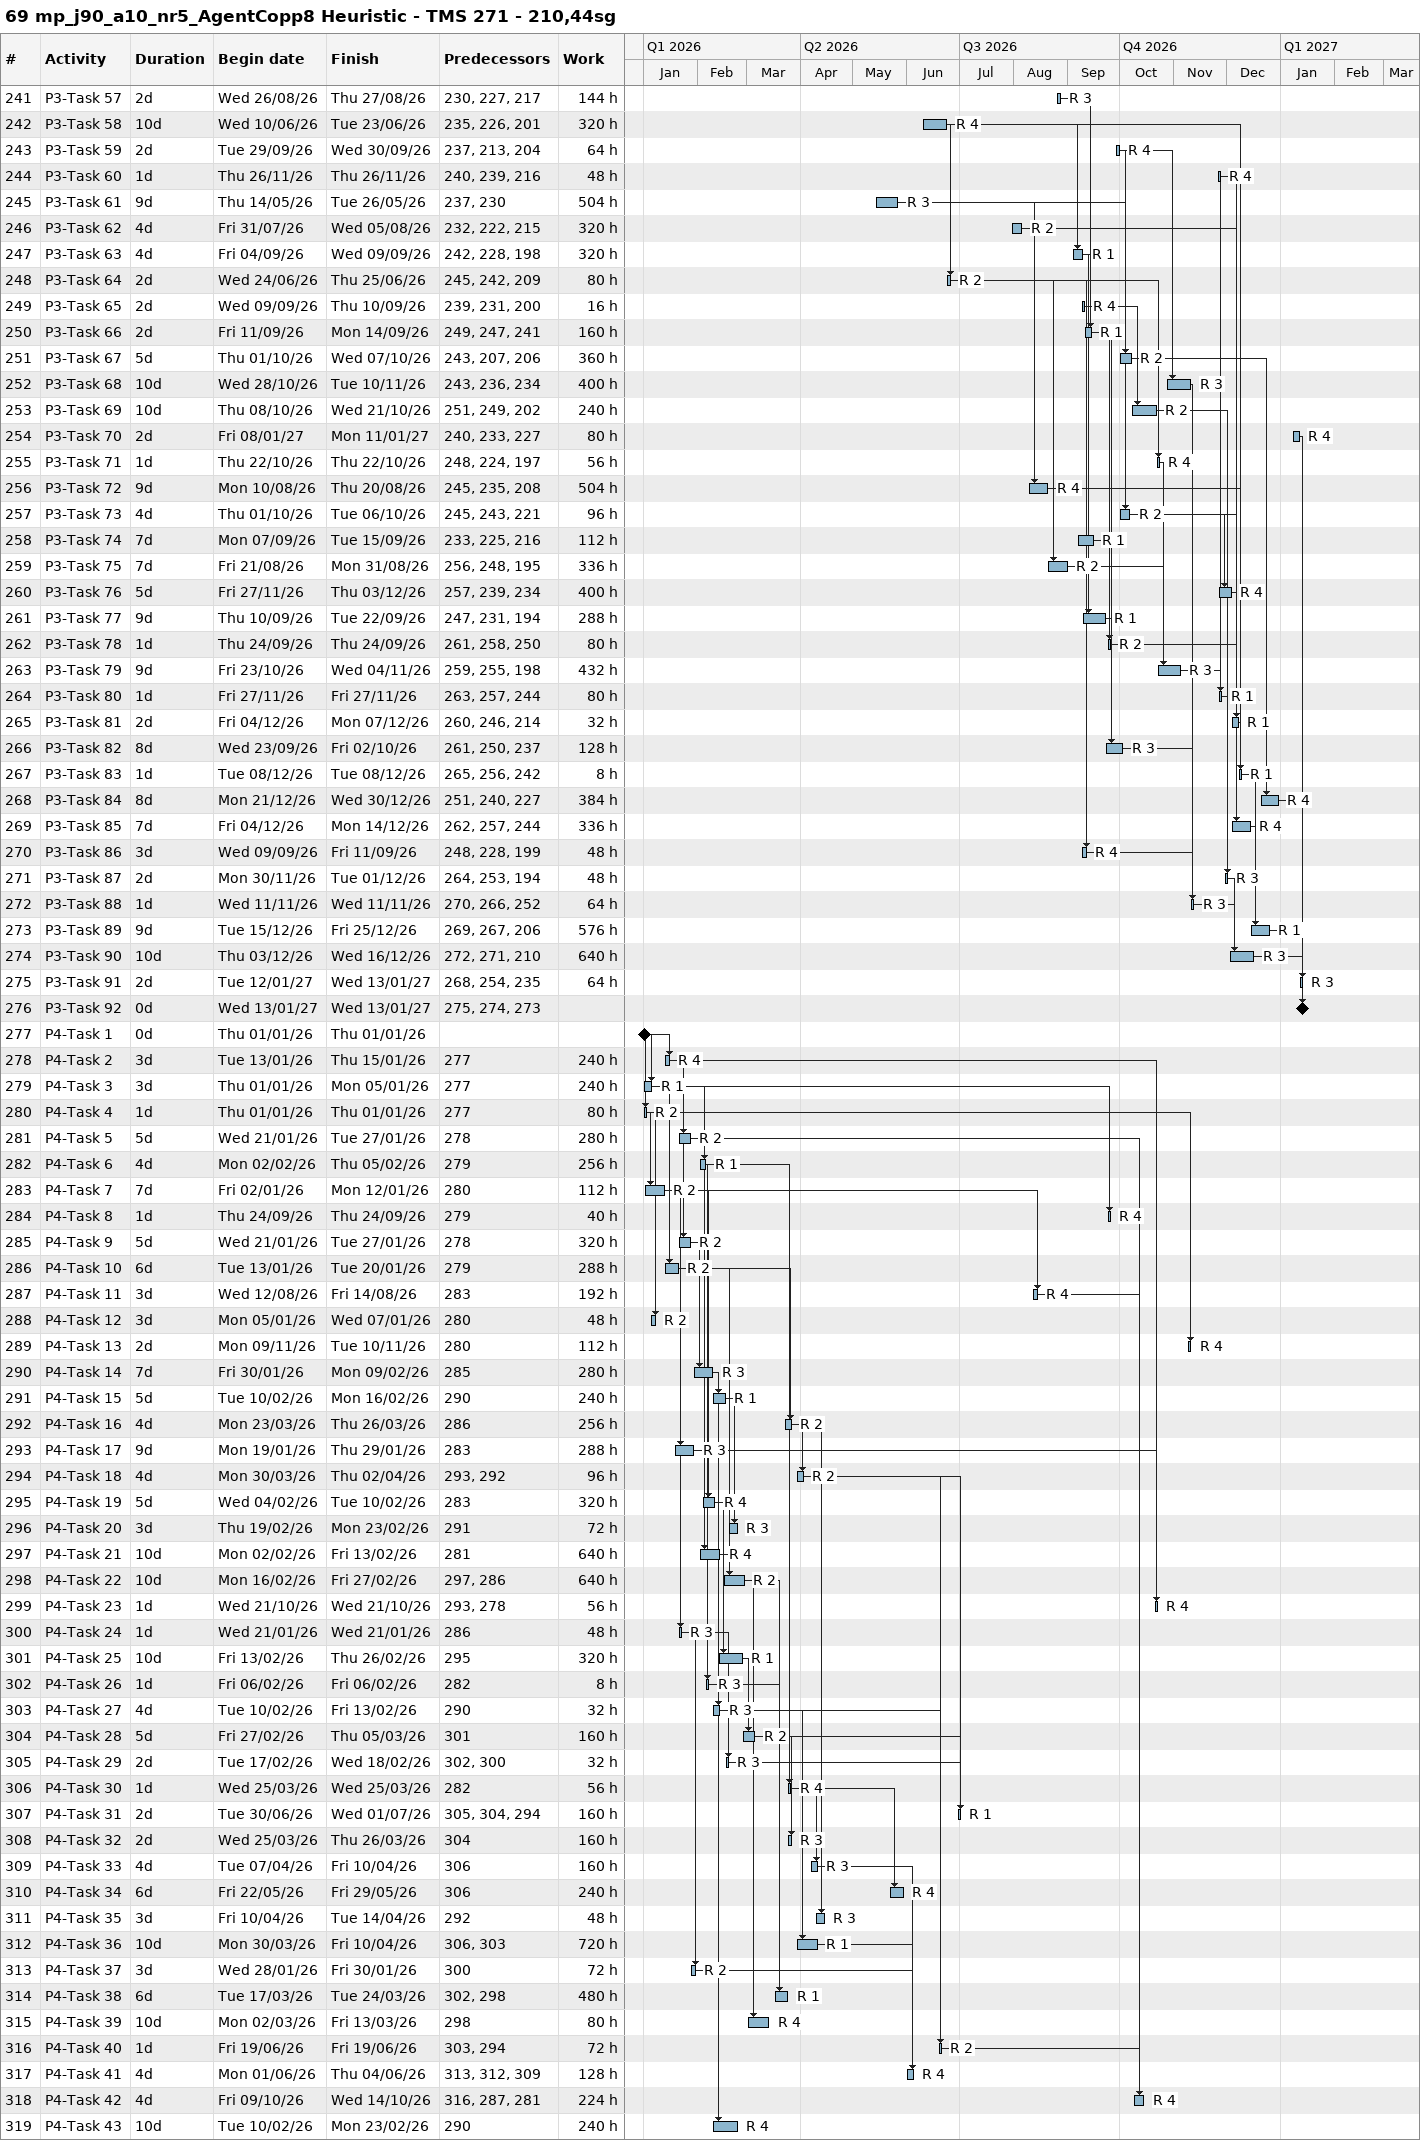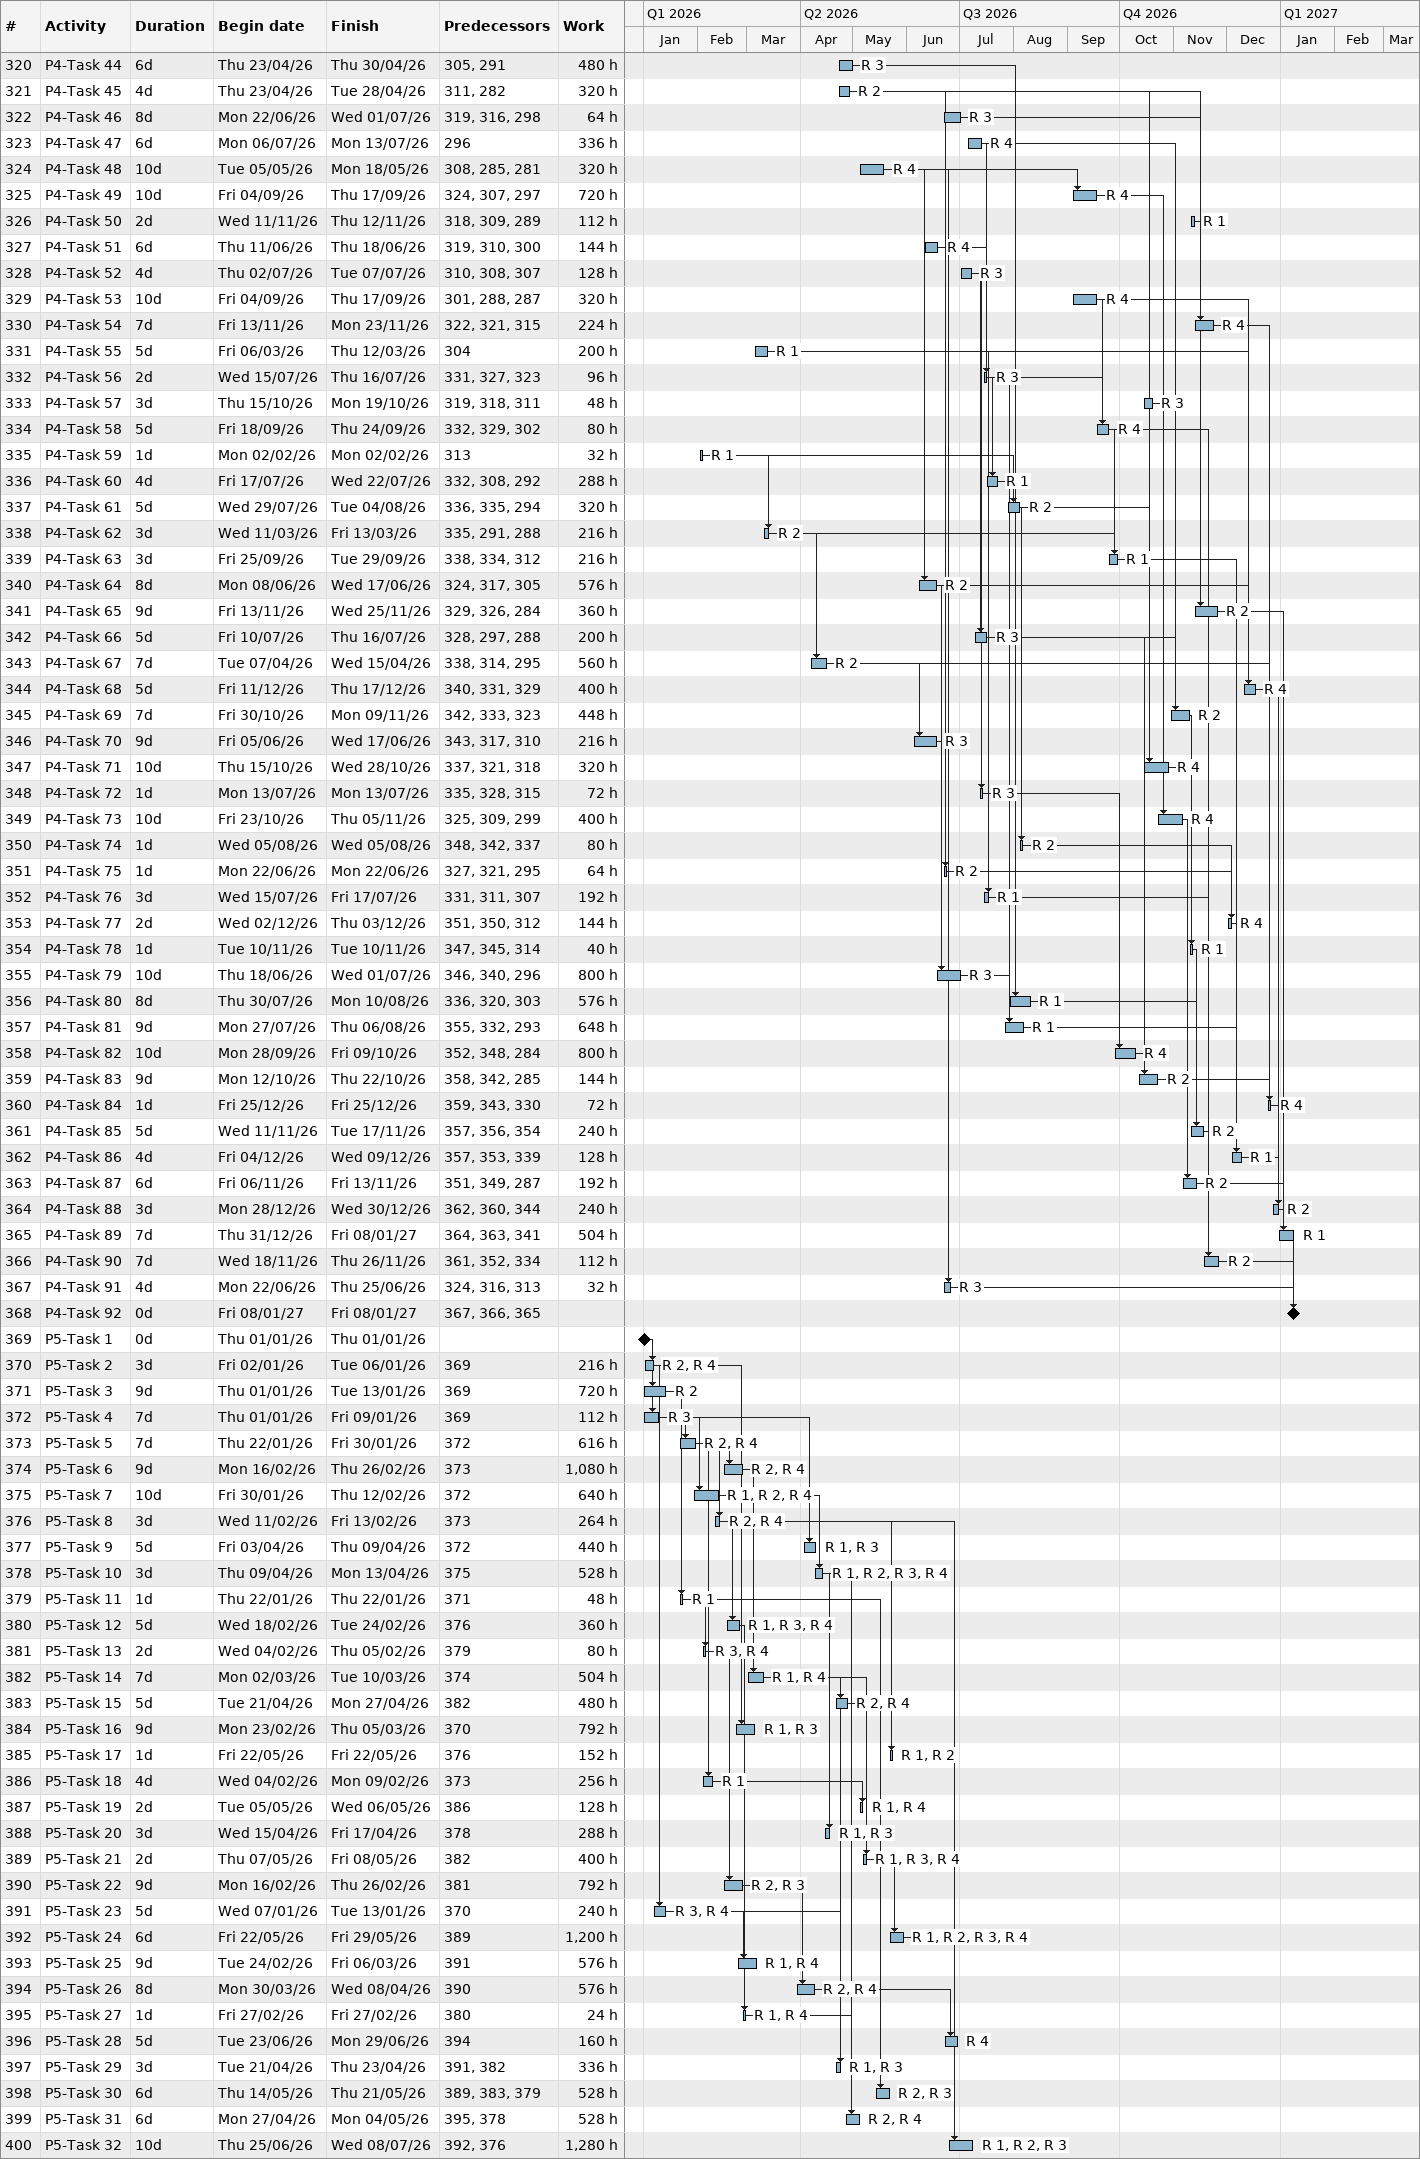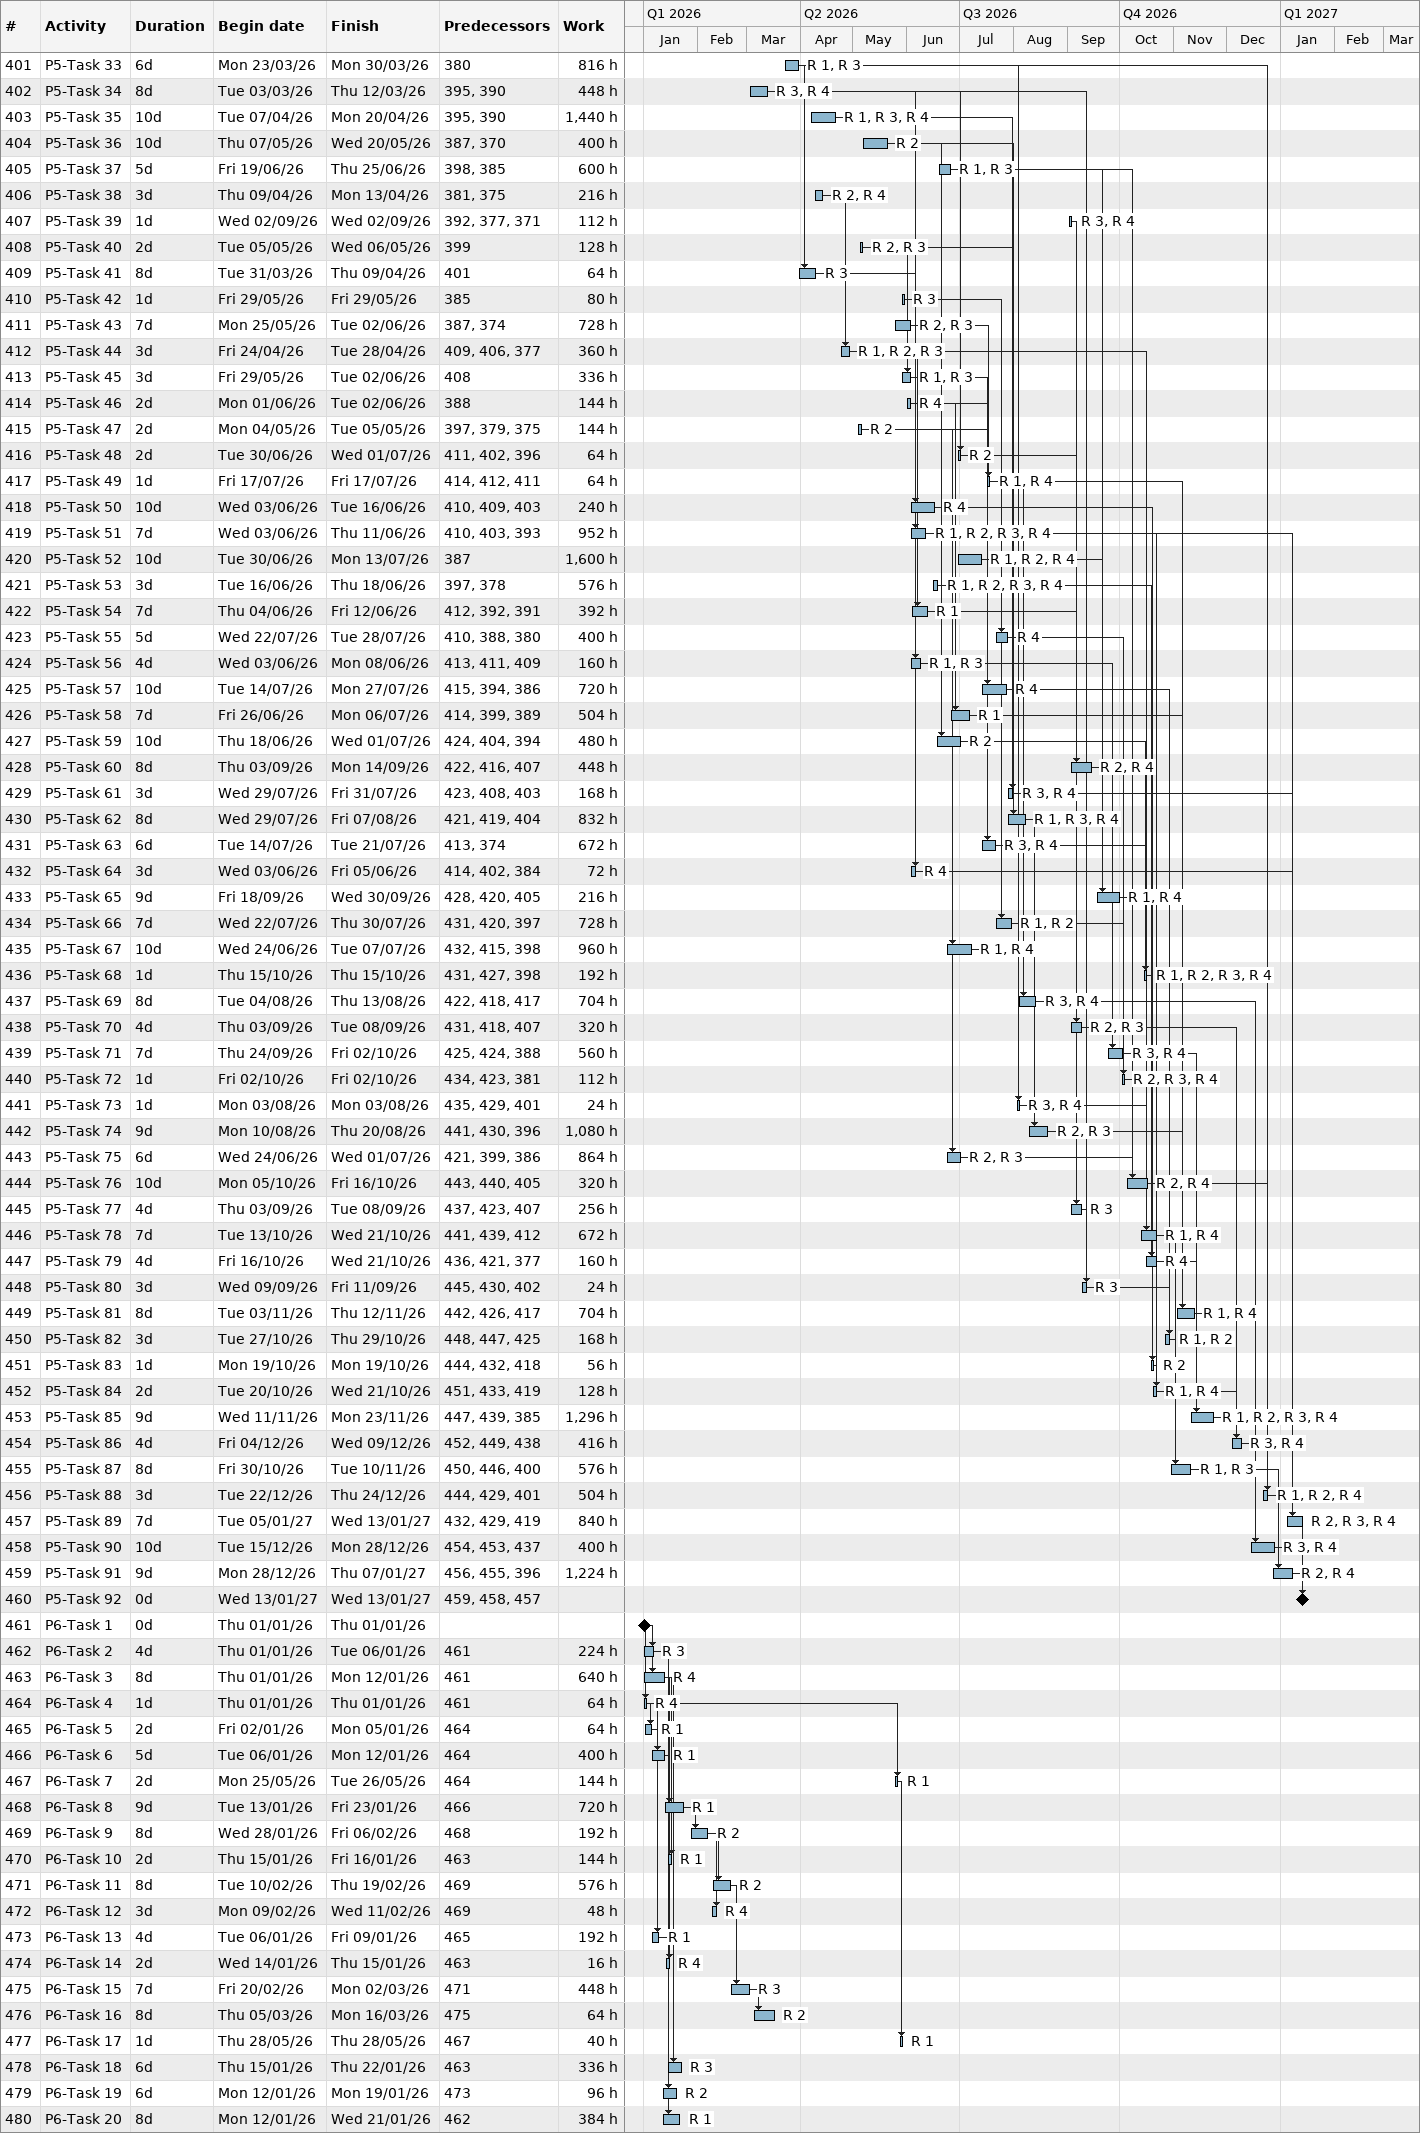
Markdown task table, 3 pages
69 mp_j90_a10_nr5_AgentCopp8 Heuristic - TMS 271 - 210,44sg

| ID | Task | Duration | Start | Finish | Predecessors | Resources | Work (h) |
|---|---|---|---|---|---|---|---|
| 241 | P3-Task 57 | 2d | 2026-08-26 | 2026-08-27 | 230, 227, 217 | R 3 | 144 |
| 242 | P3-Task 58 | 10d | 2026-06-10 | 2026-06-23 | 235, 226, 201 | R 4 | 320 |
| 243 | P3-Task 59 | 2d | 2026-09-29 | 2026-09-30 | 237, 213, 204 | R 4 | 64 |
| 244 | P3-Task 60 | 1d | 2026-11-26 | 2026-11-26 | 240, 239, 216 | R 4 | 48 |
| 245 | P3-Task 61 | 9d | 2026-05-14 | 2026-05-26 | 237, 230 | R 3 | 504 |
| 246 | P3-Task 62 | 4d | 2026-07-31 | 2026-08-05 | 232, 222, 215 | R 2 | 320 |
| 247 | P3-Task 63 | 4d | 2026-09-04 | 2026-09-09 | 242, 228, 198 | R 1 | 320 |
| 248 | P3-Task 64 | 2d | 2026-06-24 | 2026-06-25 | 245, 242, 209 | R 2 | 80 |
| 249 | P3-Task 65 | 2d | 2026-09-09 | 2026-09-10 | 239, 231, 200 | R 4 | 16 |
| 250 | P3-Task 66 | 2d | 2026-09-11 | 2026-09-14 | 249, 247, 241 | R 1 | 160 |
| 251 | P3-Task 67 | 5d | 2026-10-01 | 2026-10-07 | 243, 207, 206 | R 2 | 360 |
| 252 | P3-Task 68 | 10d | 2026-10-28 | 2026-11-10 | 243, 236, 234 | R 3 | 400 |
| 253 | P3-Task 69 | 10d | 2026-10-08 | 2026-10-21 | 251, 249, 202 | R 2 | 240 |
| 254 | P3-Task 70 | 2d | 2027-01-08 | 2027-01-11 | 240, 233, 227 | R 4 | 80 |
| 255 | P3-Task 71 | 1d | 2026-10-22 | 2026-10-22 | 248, 224, 197 | R 4 | 56 |
| 256 | P3-Task 72 | 9d | 2026-08-10 | 2026-08-20 | 245, 235, 208 | R 4 | 504 |
| 257 | P3-Task 73 | 4d | 2026-10-01 | 2026-10-06 | 245, 243, 221 | R 2 | 96 |
| 258 | P3-Task 74 | 7d | 2026-09-07 | 2026-09-15 | 233, 225, 216 | R 1 | 112 |
| 259 | P3-Task 75 | 7d | 2026-08-21 | 2026-08-31 | 256, 248, 195 | R 2 | 336 |
| 260 | P3-Task 76 | 5d | 2026-11-27 | 2026-12-03 | 257, 239, 234 | R 4 | 400 |
| 261 | P3-Task 77 | 9d | 2026-09-10 | 2026-09-22 | 247, 231, 194 | R 1 | 288 |
| 262 | P3-Task 78 | 1d | 2026-09-24 | 2026-09-24 | 261, 258, 250 | R 2 | 80 |
| 263 | P3-Task 79 | 9d | 2026-10-23 | 2026-11-04 | 259, 255, 198 | R 3 | 432 |
| 264 | P3-Task 80 | 1d | 2026-11-27 | 2026-11-27 | 263, 257, 244 | R 1 | 80 |
| 265 | P3-Task 81 | 2d | 2026-12-04 | 2026-12-07 | 260, 246, 214 | R 1 | 32 |
| 266 | P3-Task 82 | 8d | 2026-09-23 | 2026-10-02 | 261, 250, 237 | R 3 | 128 |
| 267 | P3-Task 83 | 1d | 2026-12-08 | 2026-12-08 | 265, 256, 242 | R 1 | 8 |
| 268 | P3-Task 84 | 8d | 2026-12-21 | 2026-12-30 | 251, 240, 227 | R 4 | 384 |
| 269 | P3-Task 85 | 7d | 2026-12-04 | 2026-12-14 | 262, 257, 244 | R 4 | 336 |
| 270 | P3-Task 86 | 3d | 2026-09-09 | 2026-09-11 | 248, 228, 199 | R 4 | 48 |
| 271 | P3-Task 87 | 2d | 2026-11-30 | 2026-12-01 | 264, 253, 194 | R 3 | 48 |
| 272 | P3-Task 88 | 1d | 2026-11-11 | 2026-11-11 | 270, 266, 252 | R 3 | 64 |
| 273 | P3-Task 89 | 9d | 2026-12-15 | 2026-12-25 | 269, 267, 206 | R 1 | 576 |
| 274 | P3-Task 90 | 10d | 2026-12-03 | 2026-12-16 | 272, 271, 210 | R 3 | 640 |
| 275 | P3-Task 91 | 2d | 2027-01-12 | 2027-01-13 | 268, 254, 235 | R 3 | 64 |
| 276 | P3-Task 92 | 0d | 2027-01-13 | 2027-01-13 | 275, 274, 273 |  |  |
| 277 | P4-Task 1 | 0d | 2026-01-01 | 2026-01-01 |  |  |  |
| 278 | P4-Task 2 | 3d | 2026-01-13 | 2026-01-15 | 277 | R 4 | 240 |
| 279 | P4-Task 3 | 3d | 2026-01-01 | 2026-01-05 | 277 | R 1 | 240 |
| 280 | P4-Task 4 | 1d | 2026-01-01 | 2026-01-01 | 277 | R 2 | 80 |
| 281 | P4-Task 5 | 5d | 2026-01-21 | 2026-01-27 | 278 | R 2 | 280 |
| 282 | P4-Task 6 | 4d | 2026-02-02 | 2026-02-05 | 279 | R 1 | 256 |
| 283 | P4-Task 7 | 7d | 2026-01-02 | 2026-01-12 | 280 | R 2 | 112 |
| 284 | P4-Task 8 | 1d | 2026-09-24 | 2026-09-24 | 279 | R 4 | 40 |
| 285 | P4-Task 9 | 5d | 2026-01-21 | 2026-01-27 | 278 | R 2 | 320 |
| 286 | P4-Task 10 | 6d | 2026-01-13 | 2026-01-20 | 279 | R 2 | 288 |
| 287 | P4-Task 11 | 3d | 2026-08-12 | 2026-08-14 | 283 | R 4 | 192 |
| 288 | P4-Task 12 | 3d | 2026-01-05 | 2026-01-07 | 280 | R 2 | 48 |
| 289 | P4-Task 13 | 2d | 2026-11-09 | 2026-11-10 | 280 | R 4 | 112 |
| 290 | P4-Task 14 | 7d | 2026-01-30 | 2026-02-09 | 285 | R 3 | 280 |
| 291 | P4-Task 15 | 5d | 2026-02-10 | 2026-02-16 | 290 | R 1 | 240 |
| 292 | P4-Task 16 | 4d | 2026-03-23 | 2026-03-26 | 286 | R 2 | 256 |
| 293 | P4-Task 17 | 9d | 2026-01-19 | 2026-01-29 | 283 | R 3 | 288 |
| 294 | P4-Task 18 | 4d | 2026-03-30 | 2026-04-02 | 293, 292 | R 2 | 96 |
| 295 | P4-Task 19 | 5d | 2026-02-04 | 2026-02-10 | 283 | R 4 | 320 |
| 296 | P4-Task 20 | 3d | 2026-02-19 | 2026-02-23 | 291 | R 3 | 72 |
| 297 | P4-Task 21 | 10d | 2026-02-02 | 2026-02-13 | 281 | R 4 | 640 |
| 298 | P4-Task 22 | 10d | 2026-02-16 | 2026-02-27 | 297, 286 | R 2 | 640 |
| 299 | P4-Task 23 | 1d | 2026-10-21 | 2026-10-21 | 293, 278 | R 4 | 56 |
| 300 | P4-Task 24 | 1d | 2026-01-21 | 2026-01-21 | 286 | R 3 | 48 |
| 301 | P4-Task 25 | 10d | 2026-02-13 | 2026-02-26 | 295 | R 1 | 320 |
| 302 | P4-Task 26 | 1d | 2026-02-06 | 2026-02-06 | 282 | R 3 | 8 |
| 303 | P4-Task 27 | 4d | 2026-02-10 | 2026-02-13 | 290 | R 3 | 32 |
| 304 | P4-Task 28 | 5d | 2026-02-27 | 2026-03-05 | 301 | R 2 | 160 |
| 305 | P4-Task 29 | 2d | 2026-02-17 | 2026-02-18 | 302, 300 | R 3 | 32 |
| 306 | P4-Task 30 | 1d | 2026-03-25 | 2026-03-25 | 282 | R 4 | 56 |
| 307 | P4-Task 31 | 2d | 2026-06-30 | 2026-07-01 | 305, 304, 294 | R 1 | 160 |
| 308 | P4-Task 32 | 2d | 2026-03-25 | 2026-03-26 | 304 | R 3 | 160 |
| 309 | P4-Task 33 | 4d | 2026-04-07 | 2026-04-10 | 306 | R 3 | 160 |
| 310 | P4-Task 34 | 6d | 2026-05-22 | 2026-05-29 | 306 | R 4 | 240 |
| 311 | P4-Task 35 | 3d | 2026-04-10 | 2026-04-14 | 292 | R 3 | 48 |
| 312 | P4-Task 36 | 10d | 2026-03-30 | 2026-04-10 | 306, 303 | R 1 | 720 |
| 313 | P4-Task 37 | 3d | 2026-01-28 | 2026-01-30 | 300 | R 2 | 72 |
| 314 | P4-Task 38 | 6d | 2026-03-17 | 2026-03-24 | 302, 298 | R 1 | 480 |
| 315 | P4-Task 39 | 10d | 2026-03-02 | 2026-03-13 | 298 | R 4 | 80 |
| 316 | P4-Task 40 | 1d | 2026-06-19 | 2026-06-19 | 303, 294 | R 2 | 72 |
| 317 | P4-Task 41 | 4d | 2026-06-01 | 2026-06-04 | 313, 312, 309 | R 4 | 128 |
| 318 | P4-Task 42 | 4d | 2026-10-09 | 2026-10-14 | 316, 287, 281 | R 4 | 224 |
| 319 | P4-Task 43 | 10d | 2026-02-10 | 2026-02-23 | 290 | R 4 | 240 |
| 320 | P4-Task 44 | 6d | 2026-04-23 | 2026-04-30 | 305, 291 | R 3 | 480 |
| 321 | P4-Task 45 | 4d | 2026-04-23 | 2026-04-28 | 311, 282 | R 2 | 320 |
| 322 | P4-Task 46 | 8d | 2026-06-22 | 2026-07-01 | 319, 316, 298 | R 3 | 64 |
| 323 | P4-Task 47 | 6d | 2026-07-06 | 2026-07-13 | 296 | R 4 | 336 |
| 324 | P4-Task 48 | 10d | 2026-05-05 | 2026-05-18 | 308, 285, 281 | R 4 | 320 |
| 325 | P4-Task 49 | 10d | 2026-09-04 | 2026-09-17 | 324, 307, 297 | R 4 | 720 |
| 326 | P4-Task 50 | 2d | 2026-11-11 | 2026-11-12 | 318, 309, 289 | R 1 | 112 |
| 327 | P4-Task 51 | 6d | 2026-06-11 | 2026-06-18 | 319, 310, 300 | R 4 | 144 |
| 328 | P4-Task 52 | 4d | 2026-07-02 | 2026-07-07 | 310, 308, 307 | R 3 | 128 |
| 329 | P4-Task 53 | 10d | 2026-09-04 | 2026-09-17 | 301, 288, 287 | R 4 | 320 |
| 330 | P4-Task 54 | 7d | 2026-11-13 | 2026-11-23 | 322, 321, 315 | R 4 | 224 |
| 331 | P4-Task 55 | 5d | 2026-03-06 | 2026-03-12 | 304 | R 1 | 200 |
| 332 | P4-Task 56 | 2d | 2026-07-15 | 2026-07-16 | 331, 327, 323 | R 3 | 96 |
| 333 | P4-Task 57 | 3d | 2026-10-15 | 2026-10-19 | 319, 318, 311 | R 3 | 48 |
| 334 | P4-Task 58 | 5d | 2026-09-18 | 2026-09-24 | 332, 329, 302 | R 4 | 80 |
| 335 | P4-Task 59 | 1d | 2026-02-02 | 2026-02-02 | 313 | R 1 | 32 |
| 336 | P4-Task 60 | 4d | 2026-07-17 | 2026-07-22 | 332, 308, 292 | R 1 | 288 |
| 337 | P4-Task 61 | 5d | 2026-07-29 | 2026-08-04 | 336, 335, 294 | R 2 | 320 |
| 338 | P4-Task 62 | 3d | 2026-03-11 | 2026-03-13 | 335, 291, 288 | R 2 | 216 |
| 339 | P4-Task 63 | 3d | 2026-09-25 | 2026-09-29 | 338, 334, 312 | R 1 | 216 |
| 340 | P4-Task 64 | 8d | 2026-06-08 | 2026-06-17 | 324, 317, 305 | R 2 | 576 |
| 341 | P4-Task 65 | 9d | 2026-11-13 | 2026-11-25 | 329, 326, 284 | R 2 | 360 |
| 342 | P4-Task 66 | 5d | 2026-07-10 | 2026-07-16 | 328, 297, 288 | R 3 | 200 |
| 343 | P4-Task 67 | 7d | 2026-04-07 | 2026-04-15 | 338, 314, 295 | R 2 | 560 |
| 344 | P4-Task 68 | 5d | 2026-12-11 | 2026-12-17 | 340, 331, 329 | R 4 | 400 |
| 345 | P4-Task 69 | 7d | 2026-10-30 | 2026-11-09 | 342, 333, 323 | R 2 | 448 |
| 346 | P4-Task 70 | 9d | 2026-06-05 | 2026-06-17 | 343, 317, 310 | R 3 | 216 |
| 347 | P4-Task 71 | 10d | 2026-10-15 | 2026-10-28 | 337, 321, 318 | R 4 | 320 |
| 348 | P4-Task 72 | 1d | 2026-07-13 | 2026-07-13 | 335, 328, 315 | R 3 | 72 |
| 349 | P4-Task 73 | 10d | 2026-10-23 | 2026-11-05 | 325, 309, 299 | R 4 | 400 |
| 350 | P4-Task 74 | 1d | 2026-08-05 | 2026-08-05 | 348, 342, 337 | R 2 | 80 |
| 351 | P4-Task 75 | 1d | 2026-06-22 | 2026-06-22 | 327, 321, 295 | R 2 | 64 |
| 352 | P4-Task 76 | 3d | 2026-07-15 | 2026-07-17 | 331, 311, 307 | R 1 | 192 |
| 353 | P4-Task 77 | 2d | 2026-12-02 | 2026-12-03 | 351, 350, 312 | R 4 | 144 |
| 354 | P4-Task 78 | 1d | 2026-11-10 | 2026-11-10 | 347, 345, 314 | R 1 | 40 |
| 355 | P4-Task 79 | 10d | 2026-06-18 | 2026-07-01 | 346, 340, 296 | R 3 | 800 |
| 356 | P4-Task 80 | 8d | 2026-07-30 | 2026-08-10 | 336, 320, 303 | R 1 | 576 |
| 357 | P4-Task 81 | 9d | 2026-07-27 | 2026-08-06 | 355, 332, 293 | R 1 | 648 |
| 358 | P4-Task 82 | 10d | 2026-09-28 | 2026-10-09 | 352, 348, 284 | R 4 | 800 |
| 359 | P4-Task 83 | 9d | 2026-10-12 | 2026-10-22 | 358, 342, 285 | R 2 | 144 |
| 360 | P4-Task 84 | 1d | 2026-12-25 | 2026-12-25 | 359, 343, 330 | R 4 | 72 |
| 361 | P4-Task 85 | 5d | 2026-11-11 | 2026-11-17 | 357, 356, 354 | R 2 | 240 |
| 362 | P4-Task 86 | 4d | 2026-12-04 | 2026-12-09 | 357, 353, 339 | R 1 | 128 |
| 363 | P4-Task 87 | 6d | 2026-11-06 | 2026-11-13 | 351, 349, 287 | R 2 | 192 |
| 364 | P4-Task 88 | 3d | 2026-12-28 | 2026-12-30 | 362, 360, 344 | R 2 | 240 |
| 365 | P4-Task 89 | 7d | 2026-12-31 | 2027-01-08 | 364, 363, 341 | R 1 | 504 |
| 366 | P4-Task 90 | 7d | 2026-11-18 | 2026-11-26 | 361, 352, 334 | R 2 | 112 |
| 367 | P4-Task 91 | 4d | 2026-06-22 | 2026-06-25 | 324, 316, 313 | R 3 | 32 |
| 368 | P4-Task 92 | 0d | 2027-01-08 | 2027-01-08 | 367, 366, 365 |  |  |
| 369 | P5-Task 1 | 0d | 2026-01-01 | 2026-01-01 |  |  |  |
| 370 | P5-Task 2 | 3d | 2026-01-02 | 2026-01-06 | 369 | R 2, R 4 | 216 |
| 371 | P5-Task 3 | 9d | 2026-01-01 | 2026-01-13 | 369 | R 2 | 720 |
| 372 | P5-Task 4 | 7d | 2026-01-01 | 2026-01-09 | 369 | R 3 | 112 |
| 373 | P5-Task 5 | 7d | 2026-01-22 | 2026-01-30 | 372 | R 2, R 4 | 616 |
| 374 | P5-Task 6 | 9d | 2026-02-16 | 2026-02-26 | 373 | R 2, R 4 | 1080 |
| 375 | P5-Task 7 | 10d | 2026-01-30 | 2026-02-12 | 372 | R 1, R 2, R 4 | 640 |
| 376 | P5-Task 8 | 3d | 2026-02-11 | 2026-02-13 | 373 | R 2, R 4 | 264 |
| 377 | P5-Task 9 | 5d | 2026-04-03 | 2026-04-09 | 372 | R 1, R 3 | 440 |
| 378 | P5-Task 10 | 3d | 2026-04-09 | 2026-04-13 | 375 | R 1, R 2, R 3, R 4 | 528 |
| 379 | P5-Task 11 | 1d | 2026-01-22 | 2026-01-22 | 371 | R 1 | 48 |
| 380 | P5-Task 12 | 5d | 2026-02-18 | 2026-02-24 | 376 | R 1, R 3, R 4 | 360 |
| 381 | P5-Task 13 | 2d | 2026-02-04 | 2026-02-05 | 379 | R 3, R 4 | 80 |
| 382 | P5-Task 14 | 7d | 2026-03-02 | 2026-03-10 | 374 | R 1, R 4 | 504 |
| 383 | P5-Task 15 | 5d | 2026-04-21 | 2026-04-27 | 382 | R 2, R 4 | 480 |
| 384 | P5-Task 16 | 9d | 2026-02-23 | 2026-03-05 | 370 | R 1, R 3 | 792 |
| 385 | P5-Task 17 | 1d | 2026-05-22 | 2026-05-22 | 376 | R 1, R 2 | 152 |
| 386 | P5-Task 18 | 4d | 2026-02-04 | 2026-02-09 | 373 | R 1 | 256 |
| 387 | P5-Task 19 | 2d | 2026-05-05 | 2026-05-06 | 386 | R 1, R 4 | 128 |
| 388 | P5-Task 20 | 3d | 2026-04-15 | 2026-04-17 | 378 | R 1, R 3 | 288 |
| 389 | P5-Task 21 | 2d | 2026-05-07 | 2026-05-08 | 382 | R 1, R 3, R 4 | 400 |
| 390 | P5-Task 22 | 9d | 2026-02-16 | 2026-02-26 | 381 | R 2, R 3 | 792 |
| 391 | P5-Task 23 | 5d | 2026-01-07 | 2026-01-13 | 370 | R 3, R 4 | 240 |
| 392 | P5-Task 24 | 6d | 2026-05-22 | 2026-05-29 | 389 | R 1, R 2, R 3, R 4 | 1200 |
| 393 | P5-Task 25 | 9d | 2026-02-24 | 2026-03-06 | 391 | R 1, R 4 | 576 |
| 394 | P5-Task 26 | 8d | 2026-03-30 | 2026-04-08 | 390 | R 2, R 4 | 576 |
| 395 | P5-Task 27 | 1d | 2026-02-27 | 2026-02-27 | 380 | R 1, R 4 | 24 |
| 396 | P5-Task 28 | 5d | 2026-06-23 | 2026-06-29 | 394 | R 4 | 160 |
| 397 | P5-Task 29 | 3d | 2026-04-21 | 2026-04-23 | 391, 382 | R 1, R 3 | 336 |
| 398 | P5-Task 30 | 6d | 2026-05-14 | 2026-05-21 | 389, 383, 379 | R 2, R 3 | 528 |
| 399 | P5-Task 31 | 6d | 2026-04-27 | 2026-05-04 | 395, 378 | R 2, R 4 | 528 |
| 400 | P5-Task 32 | 10d | 2026-06-25 | 2026-07-08 | 392, 376 | R 1, R 2, R 3 | 1280 |
| 401 | P5-Task 33 | 6d | 2026-03-23 | 2026-03-30 | 380 | R 1, R 3 | 816 |
| 402 | P5-Task 34 | 8d | 2026-03-03 | 2026-03-12 | 395, 390 | R 3, R 4 | 448 |
| 403 | P5-Task 35 | 10d | 2026-04-07 | 2026-04-20 | 395, 390 | R 1, R 3, R 4 | 1440 |
| 404 | P5-Task 36 | 10d | 2026-05-07 | 2026-05-20 | 387, 370 | R 2 | 400 |
| 405 | P5-Task 37 | 5d | 2026-06-19 | 2026-06-25 | 398, 385 | R 1, R 3 | 600 |
| 406 | P5-Task 38 | 3d | 2026-04-09 | 2026-04-13 | 381, 375 | R 2, R 4 | 216 |
| 407 | P5-Task 39 | 1d | 2026-09-02 | 2026-09-02 | 392, 377, 371 | R 3, R 4 | 112 |
| 408 | P5-Task 40 | 2d | 2026-05-05 | 2026-05-06 | 399 | R 2, R 3 | 128 |
| 409 | P5-Task 41 | 8d | 2026-03-31 | 2026-04-09 | 401 | R 3 | 64 |
| 410 | P5-Task 42 | 1d | 2026-05-29 | 2026-05-29 | 385 | R 3 | 80 |
| 411 | P5-Task 43 | 7d | 2026-05-25 | 2026-06-02 | 387, 374 | R 2, R 3 | 728 |
| 412 | P5-Task 44 | 3d | 2026-04-24 | 2026-04-28 | 409, 406, 377 | R 1, R 2, R 3 | 360 |
| 413 | P5-Task 45 | 3d | 2026-05-29 | 2026-06-02 | 408 | R 1, R 3 | 336 |
| 414 | P5-Task 46 | 2d | 2026-06-01 | 2026-06-02 | 388 | R 4 | 144 |
| 415 | P5-Task 47 | 2d | 2026-05-04 | 2026-05-05 | 397, 379, 375 | R 2 | 144 |
| 416 | P5-Task 48 | 2d | 2026-06-30 | 2026-07-01 | 411, 402, 396 | R 2 | 64 |
| 417 | P5-Task 49 | 1d | 2026-07-17 | 2026-07-17 | 414, 412, 411 | R 1, R 4 | 64 |
| 418 | P5-Task 50 | 10d | 2026-06-03 | 2026-06-16 | 410, 409, 403 | R 4 | 240 |
| 419 | P5-Task 51 | 7d | 2026-06-03 | 2026-06-11 | 410, 403, 393 | R 1, R 2, R 3, R 4 | 952 |
| 420 | P5-Task 52 | 10d | 2026-06-30 | 2026-07-13 | 387 | R 1, R 2, R 4 | 1600 |
| 421 | P5-Task 53 | 3d | 2026-06-16 | 2026-06-18 | 397, 378 | R 1, R 2, R 3, R 4 | 576 |
| 422 | P5-Task 54 | 7d | 2026-06-04 | 2026-06-12 | 412, 392, 391 | R 1 | 392 |
| 423 | P5-Task 55 | 5d | 2026-07-22 | 2026-07-28 | 410, 388, 380 | R 4 | 400 |
| 424 | P5-Task 56 | 4d | 2026-06-03 | 2026-06-08 | 413, 411, 409 | R 1, R 3 | 160 |
| 425 | P5-Task 57 | 10d | 2026-07-14 | 2026-07-27 | 415, 394, 386 | R 4 | 720 |
| 426 | P5-Task 58 | 7d | 2026-06-26 | 2026-07-06 | 414, 399, 389 | R 1 | 504 |
| 427 | P5-Task 59 | 10d | 2026-06-18 | 2026-07-01 | 424, 404, 394 | R 2 | 480 |
| 428 | P5-Task 60 | 8d | 2026-09-03 | 2026-09-14 | 422, 416, 407 | R 2, R 4 | 448 |
| 429 | P5-Task 61 | 3d | 2026-07-29 | 2026-07-31 | 423, 408, 403 | R 3, R 4 | 168 |
| 430 | P5-Task 62 | 8d | 2026-07-29 | 2026-08-07 | 421, 419, 404 | R 1, R 3, R 4 | 832 |
| 431 | P5-Task 63 | 6d | 2026-07-14 | 2026-07-21 | 413, 374 | R 3, R 4 | 672 |
| 432 | P5-Task 64 | 3d | 2026-06-03 | 2026-06-05 | 414, 402, 384 | R 4 | 72 |
| 433 | P5-Task 65 | 9d | 2026-09-18 | 2026-09-30 | 428, 420, 405 | R 1, R 4 | 216 |
| 434 | P5-Task 66 | 7d | 2026-07-22 | 2026-07-30 | 431, 420, 397 | R 1, R 2 | 728 |
| 435 | P5-Task 67 | 10d | 2026-06-24 | 2026-07-07 | 432, 415, 398 | R 1, R 4 | 960 |
| 436 | P5-Task 68 | 1d | 2026-10-15 | 2026-10-15 | 431, 427, 398 | R 1, R 2, R 3, R 4 | 192 |
| 437 | P5-Task 69 | 8d | 2026-08-04 | 2026-08-13 | 422, 418, 417 | R 3, R 4 | 704 |
| 438 | P5-Task 70 | 4d | 2026-09-03 | 2026-09-08 | 431, 418, 407 | R 2, R 3 | 320 |
| 439 | P5-Task 71 | 7d | 2026-09-24 | 2026-10-02 | 425, 424, 388 | R 3, R 4 | 560 |
| 440 | P5-Task 72 | 1d | 2026-10-02 | 2026-10-02 | 434, 423, 381 | R 2, R 3, R 4 | 112 |
| 441 | P5-Task 73 | 1d | 2026-08-03 | 2026-08-03 | 435, 429, 401 | R 3, R 4 | 24 |
| 442 | P5-Task 74 | 9d | 2026-08-10 | 2026-08-20 | 441, 430, 396 | R 2, R 3 | 1080 |
| 443 | P5-Task 75 | 6d | 2026-06-24 | 2026-07-01 | 421, 399, 386 | R 2, R 3 | 864 |
| 444 | P5-Task 76 | 10d | 2026-10-05 | 2026-10-16 | 443, 440, 405 | R 2, R 4 | 320 |
| 445 | P5-Task 77 | 4d | 2026-09-03 | 2026-09-08 | 437, 423, 407 | R 3 | 256 |
| 446 | P5-Task 78 | 7d | 2026-10-13 | 2026-10-21 | 441, 439, 412 | R 1, R 4 | 672 |
| 447 | P5-Task 79 | 4d | 2026-10-16 | 2026-10-21 | 436, 421, 377 | R 4 | 160 |
| 448 | P5-Task 80 | 3d | 2026-09-09 | 2026-09-11 | 445, 430, 402 | R 3 | 24 |
| 449 | P5-Task 81 | 8d | 2026-11-03 | 2026-11-12 | 442, 426, 417 | R 1, R 4 | 704 |
| 450 | P5-Task 82 | 3d | 2026-10-27 | 2026-10-29 | 448, 447, 425 | R 1, R 2 | 168 |
| 451 | P5-Task 83 | 1d | 2026-10-19 | 2026-10-19 | 444, 432, 418 | R 2 | 56 |
| 452 | P5-Task 84 | 2d | 2026-10-20 | 2026-10-21 | 451, 433, 419 | R 1, R 4 | 128 |
| 453 | P5-Task 85 | 9d | 2026-11-11 | 2026-11-23 | 447, 439, 385 | R 1, R 2, R 3, R 4 | 1296 |
| 454 | P5-Task 86 | 4d | 2026-12-04 | 2026-12-09 | 452, 449, 438 | R 3, R 4 | 416 |
| 455 | P5-Task 87 | 8d | 2026-10-30 | 2026-11-10 | 450, 446, 400 | R 1, R 3 | 576 |
| 456 | P5-Task 88 | 3d | 2026-12-22 | 2026-12-24 | 444, 429, 401 | R 1, R 2, R 4 | 504 |
| 457 | P5-Task 89 | 7d | 2027-01-05 | 2027-01-13 | 432, 429, 419 | R 2, R 3, R 4 | 840 |
| 458 | P5-Task 90 | 10d | 2026-12-15 | 2026-12-28 | 454, 453, 437 | R 3, R 4 | 400 |
| 459 | P5-Task 91 | 9d | 2026-12-28 | 2027-01-07 | 456, 455, 396 | R 2, R 4 | 1224 |
| 460 | P5-Task 92 | 0d | 2027-01-13 | 2027-01-13 | 459, 458, 457 |  |  |
| 461 | P6-Task 1 | 0d | 2026-01-01 | 2026-01-01 |  |  |  |
| 462 | P6-Task 2 | 4d | 2026-01-01 | 2026-01-06 | 461 | R 3 | 224 |
| 463 | P6-Task 3 | 8d | 2026-01-01 | 2026-01-12 | 461 | R 4 | 640 |
| 464 | P6-Task 4 | 1d | 2026-01-01 | 2026-01-01 | 461 | R 4 | 64 |
| 465 | P6-Task 5 | 2d | 2026-01-02 | 2026-01-05 | 464 | R 1 | 64 |
| 466 | P6-Task 6 | 5d | 2026-01-06 | 2026-01-12 | 464 | R 1 | 400 |
| 467 | P6-Task 7 | 2d | 2026-05-25 | 2026-05-26 | 464 | R 1 | 144 |
| 468 | P6-Task 8 | 9d | 2026-01-13 | 2026-01-23 | 466 | R 1 | 720 |
| 469 | P6-Task 9 | 8d | 2026-01-28 | 2026-02-06 | 468 | R 2 | 192 |
| 470 | P6-Task 10 | 2d | 2026-01-15 | 2026-01-16 | 463 | R 1 | 144 |
| 471 | P6-Task 11 | 8d | 2026-02-10 | 2026-02-19 | 469 | R 2 | 576 |
| 472 | P6-Task 12 | 3d | 2026-02-09 | 2026-02-11 | 469 | R 4 | 48 |
| 473 | P6-Task 13 | 4d | 2026-01-06 | 2026-01-09 | 465 | R 1 | 192 |
| 474 | P6-Task 14 | 2d | 2026-01-14 | 2026-01-15 | 463 | R 4 | 16 |
| 475 | P6-Task 15 | 7d | 2026-02-20 | 2026-03-02 | 471 | R 3 | 448 |
| 476 | P6-Task 16 | 8d | 2026-03-05 | 2026-03-16 | 475 | R 2 | 64 |
| 477 | P6-Task 17 | 1d | 2026-05-28 | 2026-05-28 | 467 | R 1 | 40 |
| 478 | P6-Task 18 | 6d | 2026-01-15 | 2026-01-22 | 463 | R 3 | 336 |
| 479 | P6-Task 19 | 6d | 2026-01-12 | 2026-01-19 | 473 | R 2 | 96 |
| 480 | P6-Task 20 | 8d | 2026-01-12 | 2026-01-21 | 462 | R 1 | 384 |
